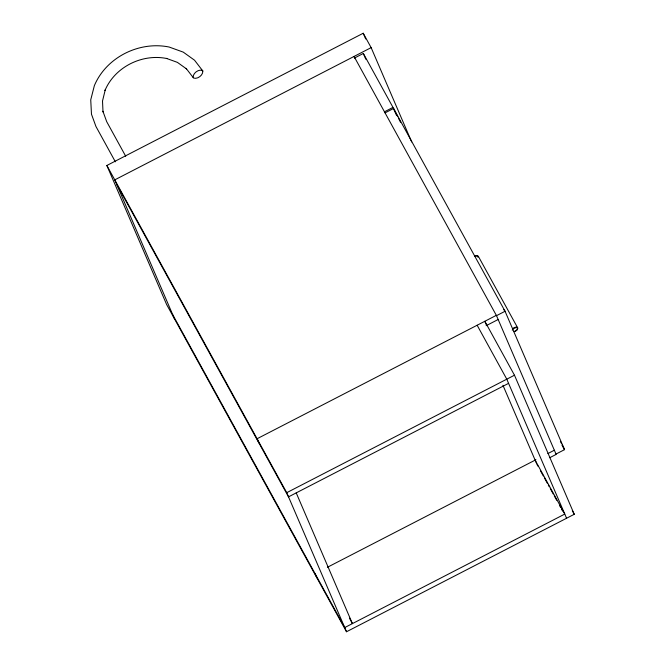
<?xml version="1.0" encoding="UTF-8"?>
<svg xmlns="http://www.w3.org/2000/svg" width="665" height="665" viewBox="0 0 665 665"><rect width="100%" height="100%" fill="white"/><g stroke="black" fill="none" stroke-linecap="round" stroke-linejoin="round"><path stroke-width="1" d="M486.464 325.094L484.827 321.278L514.477 375.21L574.261 514.286L346.515 631.75L166.641 304.553L106.857 165.485L363.223 33.25L371.137 47.631L411.677 141.936M371.137 47.631L114.762 179.866L174.546 318.934M354.786 57.872L363.331 53.466L392.982 107.397L396.448 115.161M384.437 111.811L392.982 107.397M385.027 112.884L393.572 108.478L505.059 311.27L564.543 449.648L555.998 454.054M486.165 325.692L498.16 319.499M346.515 631.75L286.731 492.682L514.477 375.21M508.575 383.356L288.527 496.855L116.558 184.039M327.38 567.295L535.948 459.723M547.894 453.555L554.352 450.23M549.706 457.72L556.148 454.403L496.364 315.326L257.081 438.742L258.876 442.915M125.71 156.242L106.708 121.678L102.909 111.238L103.017 111.994L102.51 100.997L105.236 89.916L104.979 90.457C114.854 66.974 142.119 53.441 166.873 58.537L166.383 58.379L177.397 62.369L186.541 68.911L186.084 68.337L193.582 78.079C197.605 79.401 203.108 75.236 202.833 70.997L194.537 60.216L183.241 52.119L169.159 47.04C139.243 40.889 106.3 57.24 94.372 85.61L90.739 99.833L91.471 114.189L95.951 126.491L115.361 161.803M202.833 70.997L202.359 70.39C198.336 69.069 192.833 73.233 193.108 77.481M503.812 309.641L505.059 311.27L496.514 315.675L354.046 56.45L354.761 58.113M517.678 327.853L478.451 256.515A3.35 1.746 -28.8 0 0 474.777 256.432M562.041 445.101L564.543 449.648L562.233 445.043M477.138 325.243L506.788 379.183L566.572 518.251M572.282 510.687L574.261 514.286M535.125 460.147L564.776 514.078L344.728 627.577L172.75 314.761M536.921 464.32L537.91 466.115M540.379 470.612L543.347 475.999M544.336 477.803L547.295 483.197M548.284 484.993L549.273 486.788M550.263 488.584L553.23 493.979M554.219 495.782L556.688 500.271M559.656 505.666L560.637 507.462M561.626 509.265L562.615 511.061M106.857 165.485L286.731 492.682M349.416 618.151L352.417 623.612L296.216 492.881M393.572 108.478L397.737 116.757M398.659 118.594L400.513 122.277M560.379 441.369L561.31 443.206M363.223 33.25L365.684 38.969M363.331 53.466L365.792 59.193M502.931 385.259L536.564 463.48M315.077 573.646L316.864 577.819M474.702 256.333A2.968 1.546 -28.8 0 1 477.295 255.867M512.574 328.768A3.375 1.762 -28.8 0 1 516.522 327.172A3.375 1.762 -28.8 0 1 517.42 329.266A3.375 1.762 -28.8 0 1 513.779 331.586M512.225 330.156A2.993 1.563 -28.8 0 1 515.624 327.754A2.993 1.563 -28.8 0 1 517.445 329.225A2.993 1.563 -28.8 0 1 514.045 331.619M477.295 255.867A2.993 1.563 -28.8 0 1 477.911 257.305"/></g></svg>
